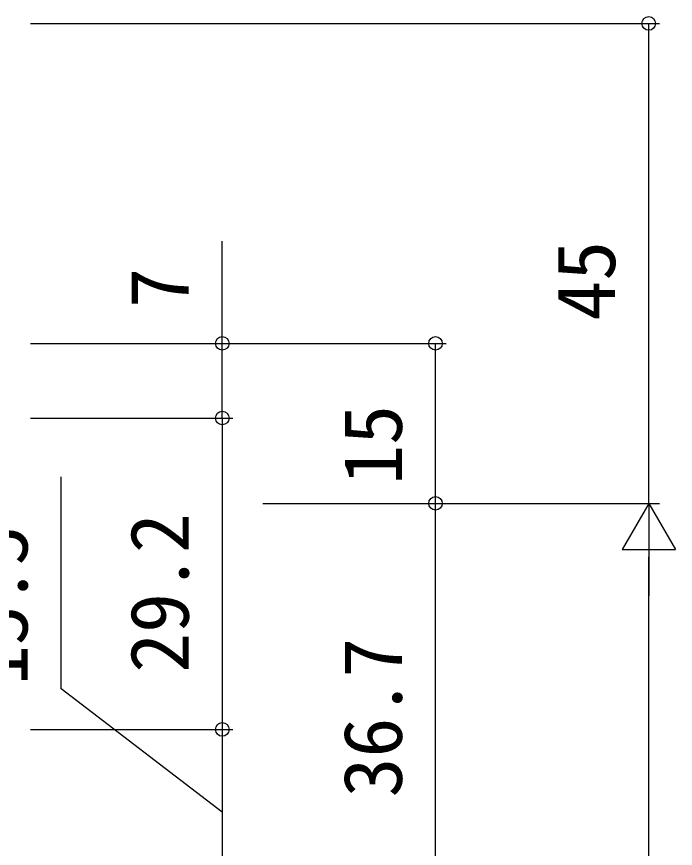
# Model space of a CAD drawing. Units: millimetres, scale not verified. Extents: x -437 to 438, y -331 to 329.
# Drawn here: x -198.8 to -137, y 123.1 to 201 of the extents above; entities that cross this region are included whole.
import ezdxf
from ezdxf.enums import TextEntityAlignment as Align

# ---------------------------------------------------------------- set-up
doc = ezdxf.new("R2010")
doc.units = ezdxf.units.MM
doc.header["$LTSCALE"] = 2
doc.layers.add('0-7_YKK_D', color=6, linetype='Continuous')
doc.styles.add('ＭＳ ゴシック', font='')
doc.styles.get('ＭＳ ゴシック').set_extended_font_data('MS Gothic')

msp = doc.modelspace()

# ---------------------------------------------------------------- linework, layer by layer
at = {"layer": '0-7_YKK_D'}
for p, q in [((-197.502, 200.4), (-138.502, 200.4)), ((-139.502, 155.4), (-139.502, 200.4)), ((-197.502, 170.4), (-178.502, 170.4)), ((-197.502, 170.4), (-158.502, 170.4)), ((-159.502, 155.4), (-159.502, 170.4)), ((-197.502, 163.4), (-178.502, 163.4)), ((-197.502, 163.4), (-178.502, 163.4)), ((-179.502, 163.4), (-179.502, 134.2)), ((-175.695, 155.4), (-158.502, 155.4)), ((-175.695, 155.4), (-158.502, 155.4)), ((-175.695, 155.4), (-138.502, 155.4)), ((-175.695, 155.4), (-138.502, 155.4)), ((-159.502, 118.7), (-159.502, 155.4)), ((-139.502, 155.4), (-142.002, 151.07)), ((-139.502, 155.4), (-137.002, 151.07)), ((-139.502, 155.4), (-139.502, 146.74)), ((-142.002, 151.07), (-137.002, 151.07)), ((-139.502, -179.903), (-139.502, 150.4)), ((-197.502, 134.2), (-178.502, 134.2)), ((-197.502, 134.2), (-178.502, 134.2)), ((-179.502, 134.2), (-179.502, 118.7))]:
    msp.add_line(p, q, dxfattribs=at)
for points in [[(-179.502, 163.4), (-179.502, 170.4), (-179.502, 179.998)], [(-179.502, 126.45), (-194.619, 138), (-194.619, 157.875)]]:
    msp.add_lwpolyline(points, dxfattribs=at)
for centre in [(-139.502, 200.4), (-179.502, 170.4), (-159.502, 170.4), (-179.502, 163.4), (-179.502, 163.4), (-159.502, 155.4), (-159.502, 155.4), (-179.502, 134.2), (-179.502, 134.2)]:
    msp.add_circle(centre, 0.637, dxfattribs=at)

# ---------------------------------------------------------------- texts
at = {"layer": '0-7_YKK_D', "style": 'ＭＳ ゴシック'}
for s, p in [('45', (-141.002, 172.531)), ('7', (-181.002, 173.726)), ('15', (-161.002, 157.147)), ('29.2', (-181.002, 139.51)), ('15.5', (-196.119, 138.349)), ('36.7', (-161.002, 127.824))]:
    msp.add_text(s, height=5.499, rotation=90, dxfattribs=at).set_placement(p, align=Align.BOTTOM_LEFT)

doc.saveas('drawing.dxf')
